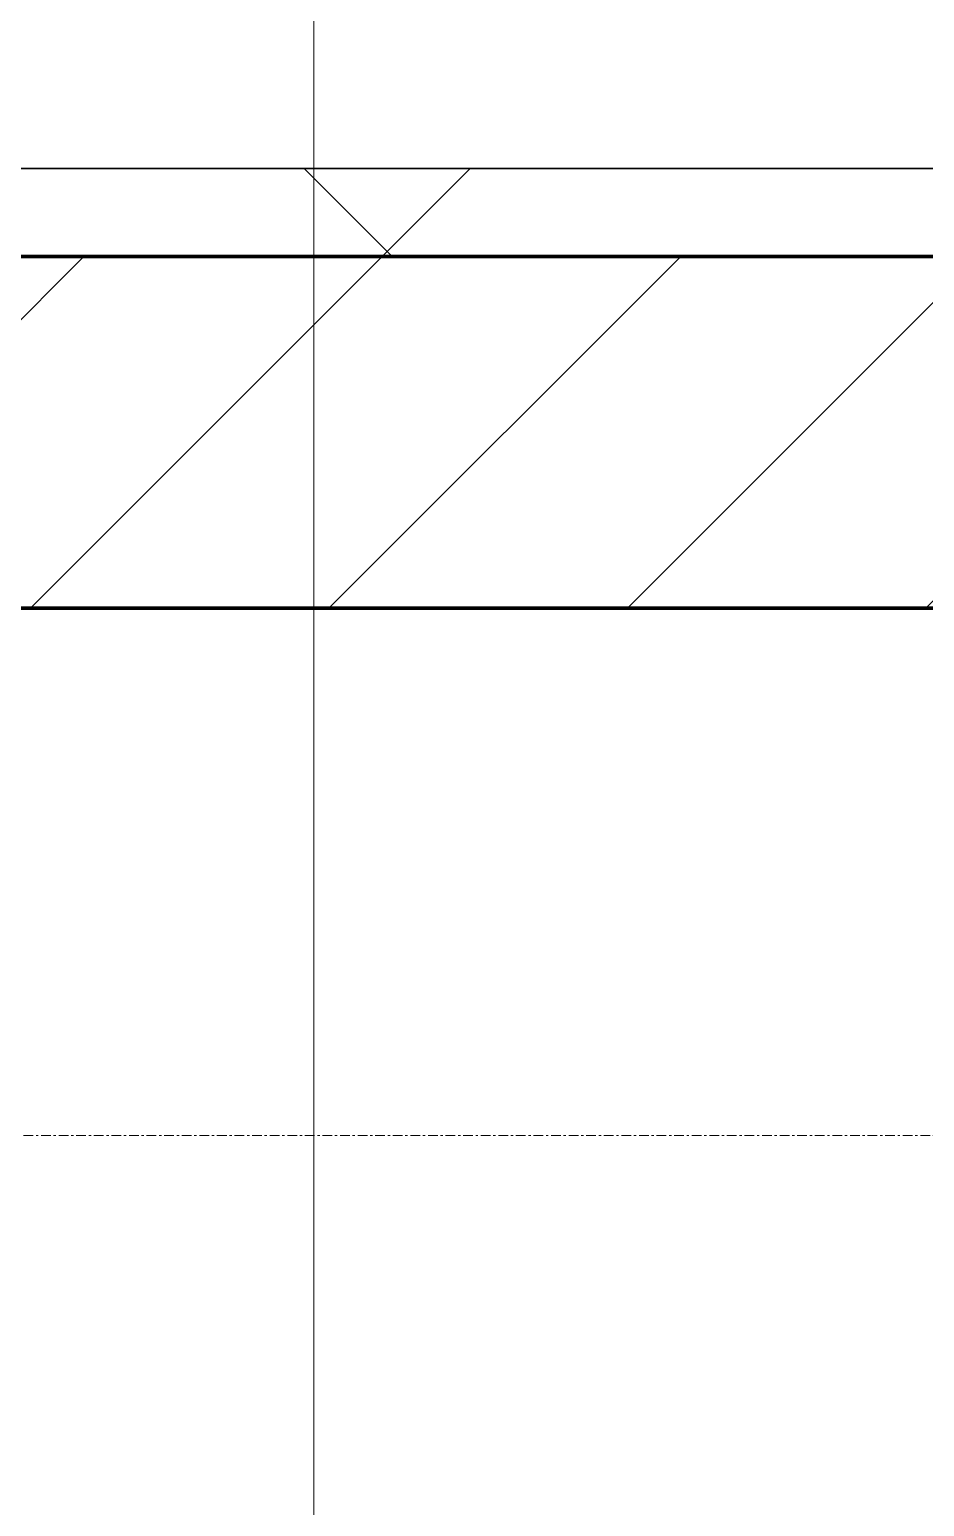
# Model space of a CAD drawing. Header units: millimetres. Extents: x -794334 to -714814, y -17806 to 22403.
# Drawn here: x -788062 to -787553, y -4532 to -3692 of the extents above; entities that cross this region are included whole.
import ezdxf
from ezdxf.xclip import XClip

# ---------------------------------------------------------------- set-up
doc = ezdxf.new("R2010")
doc.units = ezdxf.units.MM
doc.header["$XCLIPFRAME"] = 0
doc.linetypes.add('DPA_Grid _ Level 100', pattern=[10, 5.5, -1.6, 1.3, -1.6])
for name, color, linetype, lineweight in [('A-GLAZ-CURT', 2, 'Continuous', 9), ('A-WALL', 5, 'Continuous', 35), ('A-WALL-FNSH', 2, 'Continuous', 35), ('A-WALL-PATT', 1, 'Continuous', 35), ('G-ANNO-TEXT', 3, 'Continuous', 9), ('S-GRID', 251, 'Continuous', 9), ('WALL-E', 2, 'Continuous', 35)]:
    doc.layers.add(name, color=color, linetype=linetype, lineweight=lineweight)
doc.layers.add('A11_ALU.SOLID SHEET', color=2, linetype='Continuous')

# ---------------------------------------------------------------- blocks, each defined once
blk = doc.blocks.new('*U804')
at = {"layer": 'S-GRID', "linetype": 'DPA_Grid _ Level 100'}
blk.add_line((57942.91, -7900), (-14128.88, -7900), dxfattribs=at)
blk = doc.blocks.new('PPLS-PP19_Custom Tile Pattern - Custom Tile Pattern-V42-4252-01 ENLARGED CONCOURSE LEVEL - REFLECTED CEILING PLAN - SHEET 3')
at = {"layer": 'A-GLAZ-CURT'}
for p, q in [((-300, 0), (300, 0)), ((300, 0), (-300, 0)), ((195.99, 0), (213.31, 0)), ((213.31, 0), (195.99, 0)), ((230.06, 0), (300, 0)), ((-300, -50), (300, -50)), ((300, -50), (-300, -50))]:
    blk.add_line(p, q, dxfattribs=at)
at = {"layer": 'A-GLAZ-CURT', "flags": 128}
for points in [[(-300, 0), (-291.56, 0), (-283.3, 0), (-275.2, 0), (-267.26, 0), (-259.45, 0), (-251.77, 0), (-244.2, 0), (-236.74, 0), (-229.36, 0), (-222.06, 0), (-214.83, 0), (-207.71, 0), (-200.76, 0), (-194.02, 0), (-187.54, 0), (-181.38, 0), (-175.58, 0), (-170.25, 0), (-165.64, 0), (-162.01, 0), (-160.1, 0)], [(-160.27, 0), (-164.95, 0), (-169.65, 0), (-174.47, 0), (-179.49, 0), (-184.81, 0), (-190.44, 0), (-196.37, 0), (-202.58, 0), (-209.04, 0), (-215.73, 0), (-222.63, 0), (-229.72, 0), (-236.97, 0), (-244.39, 0), (-251.96, 0), (-259.67, 0), (-267.51, 0), (-275.48, 0), (-283.55, 0), (-291.73, 0), (-300, 0)], [(-125.17, 0), (-128.55, 0), (-134.16, 0), (-140.03, 0), (-145.5, 0), (-150.63, 0), (-155.53, 0), (-160.15, 0)], [(-159.53, 0), (-157.46, 0), (-154.52, 0), (-149.42, 0), (-141.84, 0), (-132.81, 0), (-126.08, 0)]]:
    blk.add_lwpolyline(points, dxfattribs=at)
at = {"layer": 'A-GLAZ-CURT'}
for points, knots in [([(-300, 0), (-284.65, 0), (-236.57, 0), (-174.61, 0), (-129.95, 0), (-110.93, 0), (-99.91, 0), (-92.41, 0)], [-5323.127839, -5323.127839, -5323.127839, -5323.127839, -4502.809032, -2700.551212, -1002.059161, -460.363443, -18.324616, -18.324616, -18.324616, -18.324616]), ([(-160.15, 0), (-176.67, 0), (-214.02, 0), (-262.56, 0), (-294.48, 0), (-300, 0)], [-16436.468496, -16436.468496, -16436.468496, -16436.468496, -15131.813646, -13729.592194, -13439.944408, -13439.944408, -13439.944408, -13439.944408]), ([(-160.07, 0), (-160.13, 0), (-163.73, 0), (-174.02, 0), (-185.59, 0), (-209.77, 0), (-232.01, 0), (-255.22, 0), (-262.59, 0), (-264.9, 0), (-265.4, 0)], [-2240.906511, -2240.906511, -2240.906511, -2240.906511, -2237.412286, -2029.680487, -1755.085331, -1400.429864, -858.079193, -543.655514, -208.940337, 0, 0, 0, 0]), ([(-258.6, 0), (-257.91, 0), (-254.26, 0), (-241.25, 0), (-225.99, 0), (-213.1, 0), (-200.2, 0), (-185.8, 0), (-173.07, 0), (-162.54, 0), (-160.82, 0)], [-5722.54675, -5722.54675, -5722.54675, -5722.54675, -5657.471696, -5413.335975, -5017.494783, -4832.723979, -4666.091899, -4349.945572, -4000.813434, -3917.448111, -3917.448111, -3917.448111, -3917.448111]), ([(-133.82, 0), (-135.51, 0), (-137.8, 0), (-149.31, 0), (-162.01, 0), (-177.91, 0), (-199.46, 0), (-216.65, 0), (-231.26, 0), (-233.46, 0), (-234, 0)], [-2731.647847, -2731.647847, -2731.647847, -2731.647847, -2418.507304, -2308.929706, -2113.765672, -1763.376603, -1422.553702, -978.033455, -846.069444, -682.911962, -682.911962, -682.911962, -682.911962]), ([(-223.63, 0), (-219.39, 0), (-206.17, 0), (-188.58, 0), (-169.02, 0), (-152.12, 0), (-136.84, 0), (-127.33, 0), (-124.19, 0), (-123.43, 0), (-123.28, 0)], [-5463.295695, -5463.295695, -5463.295695, -5463.295695, -5161.076232, -4739.070012, -4465.409639, -4149.119819, -3839.893365, -3647.167523, -3488.92562, -3439.852845, -3439.852845, -3439.852845, -3439.852845]), ([(-92.27, 0), (-104.3, 0), (-125.81, 0), (-151.15, 0), (-159.92, 0)], [-18545.653074, -18545.653074, -18545.653074, -18545.653074, -17136.203329, -16442.455551, -16442.455551, -16442.455551, -16442.455551]), ([(-137.88, 0), (-140.56, 0), (-147.66, 0), (-147.69, 0), (-155.64, 0), (-159.21, 0)], [-3187.727384, -3187.727384, -3187.727384, -3187.727384, -2919.378265, -2477.344047, -2257.973564, -2257.973564, -2257.973564, -2257.973564]), ([(-152.35, 0), (-151.03, 0), (-147.71, 0), (-143.57, 0), (-138.62, 0)], [-3494.978217, -3494.978217, -3494.978217, -3494.978217, -3371.022232, -3227.460399, -3227.460399, -3227.460399, -3227.460399]), ([(-118.78, 0), (-121.86, 0), (-126.28, 0), (-136.96, 0), (-147.46, 0), (-150.03, 0), (-150.57, 0)], [-5938.474035, -5938.474035, -5938.474035, -5938.474035, -5700.061948, -5508.838257, -5298.784692, -5196.16478, -5196.16478, -5196.16478, -5196.16478]), ([(-150.34, 0), (-150.07, 0), (-147.75, 0), (-142.6, 0), (-127.26, 0), (-108.87, 0), (-98.24, 0), (-92.29, 0)], [-4948.728362, -4948.728362, -4948.728362, -4948.728362, -4883.323924, -4440.880425, -4054.690705, -3793.097032, -3484.28271, -3484.28271, -3484.28271, -3484.28271]), ([(-26.75, 0), (-27.82, 0), (-36.18, 0), (-53.55, 0), (-78.2, 0), (-110.94, 0), (-130.52, 0), (-147.74, 0), (-149.07, 0)], [-8718.362214, -8718.362214, -8718.362214, -8718.362214, -8532.293389, -8073.216054, -7508.296369, -7004.680444, -6449.282163, -6277.220794, -6277.220794, -6277.220794, -6277.220794]), ([(-148.23, 0), (-146.94, 0), (-140.15, 0), (-137.28, 0), (-133.93, 0), (-128.78, 0), (-126.5, 0)], [-6162.058746, -6162.058746, -6162.058746, -6162.058746, -6017.569127, -5560.701257, -5364.112219, -5231.017328, -5231.017328, -5231.017328, -5231.017328]), ([(-93.38, 0), (-96.3, 0), (-106.89, 0), (-122.65, 0), (-139.03, 0), (-146.11, 0), (-146.95, 0)], [-1541.25565, -1541.25565, -1541.25565, -1541.25565, -1374.161226, -945.742622, -741.901385, -489.130243, -489.130243, -489.130243, -489.130243]), ([(-146.69, 0), (-146.59, 0), (-145.49, 0), (-135.69, 0), (-128.29, 0), (-125.15, 0)], [-420.34245, -420.34245, -420.34245, -420.34245, -406.956646, -290.263673, 0, 0, 0, 0]), ([(-127.41, 0), (-131.63, 0), (-133.16, 0), (-134.09, 0), (-134.15, 0)], [-8540.990293, -8540.990293, -8540.990293, -8540.990293, -8266.114998, -8246.473386, -8246.473386, -8246.473386, -8246.473386]), ([(-134.15, 0), (-133.32, 0), (-130.31, 0), (-117.33, 0), (-92.04, 0), (-74.02, 0), (-62.74, 0), (-60.36, 0), (-59.97, 0)], [-7657.439573, -7657.439573, -7657.439573, -7657.439573, -7293.749979, -6839.55839, -6236.997189, -5713.340575, -5140.470607, -5006.787413, -5006.787413, -5006.787413, -5006.787413]), ([(-120.13, 0), (-120.14, 0), (-120.24, 0), (-121.3, 0), (-129.25, 0), (-133.82, 0)], [-2933.992132, -2933.992132, -2933.992132, -2933.992132, -2920.575025, -2840.280255, -2731.647847, -2731.647847, -2731.647847, -2731.647847]), ([(-113.43, 0), (-113.44, 0), (-113.96, 0), (-119.73, 0), (-125.43, 0), (-127.03, 0), (-127.41, 0)], [-328.499627, -328.499627, -328.499627, -328.499627, -282.672656, -98.539552, -24.539552, 0, 0, 0, 0]), ([(-126.5, 0), (-122.44, 0), (-110.22, 0), (-99.05, 0), (-92.27, 0)], [-5231.017328, -5231.017328, -5231.017328, -5231.017328, -4994.692869, -4618.136396, -4618.136396, -4618.136396, -4618.136396]), ([(-125.15, 0), (-124.93, 0), (-121.96, 0), (-113.01, 0), (-101.47, 0), (-95.31, 0), (-92.28, 0)], [-3362.7396, -3362.7396, -3362.7396, -3362.7396, -3342.215224, -3074.362186, -2902.289527, -2739.446543, -2739.446543, -2739.446543, -2739.446543]), ([(-122.08, 0), (-122.01, 0), (-121.69, 0), (-121.2, 0), (-120.88, 0)], [-3136.336417, -3136.336417, -3136.336417, -3136.336417, -3110.304437, -3035.164275, -3035.164275, -3035.164275, -3035.164275]), ([(-92.27, 0), (-97.22, 0), (-104.45, 0), (-114.02, 0), (-117.28, 0), (-118.78, 0)], [-487.950732, -487.950732, -487.950732, -487.950732, -229.489605, -116.330425, 0, 0, 0, 0]), ([(-117.74, 0), (-117.19, 0), (-114.78, 0), (-113.43, 0), (-113.43, 0)], [-821.249067, -821.249067, -821.249067, -821.249067, -394.672656, -330.879064, -330.879064, -330.879064, -330.879064]), ([(-92.29, 0), (-98.51, 0), (-109.36, 0), (-116.56, 0), (-117.56, 0)], [-1957.546868, -1957.546868, -1957.546868, -1957.546868, -1433.981041, -985.49888, -985.49888, -985.49888, -985.49888]), ([(-115.82, 0), (-114.96, 0), (-110.41, 0), (-96.78, 0), (-71.33, 0), (-42.53, 0), (-12.78, 0), (4.23, 0), (9.64, 0), (10.14, 0), (10.18, 0)], [-5724.064692, -5724.064692, -5724.064692, -5724.064692, -5430.283136, -5103.229623, -4799.173296, -4065.652676, -3589.737505, -3285.047089, -3066.359526, -3044.715262, -3044.715262, -3044.715262, -3044.715262]), ([(-92.84, 0), (-94.03, 0), (-100.65, 0), (-112.01, 0), (-114.94, 0), (-115.63, 0)], [-852.520273, -852.520273, -852.520273, -852.520273, -789.402658, -501.969187, -243.577221, -243.577221, -243.577221, -243.577221]), ([(-24.41, 0), (-25.06, 0), (-30.38, 0), (-40, 0), (-56.24, 0), (-74.18, 0), (-85.73, 0), (-92.28, 0)], [-2171.161849, -2171.161849, -2171.161849, -2171.161849, -2125.455881, -1792.521578, -1466.981642, -1208.454564, -862.375645, -862.375645, -862.375645, -862.375645]), ([(-36.33, 0), (-36.43, 0), (-37.27, 0), (-45.02, 0), (-46.13, 0), (-60.59, 0), (-76.57, 0), (-87.19, 0), (-91.88, 0)], [-1855.773136, -1855.773136, -1855.773136, -1855.773136, -1810.870157, -1672.078046, -1405.135169, -1060.00838, -740.068933, -494.872836, -494.872836, -494.872836, -494.872836]), ([(-91.87, 0), (-89.51, 0), (-81.79, 0), (-71.67, 0), (-65.93, 0), (-65.07, 0)], [-2732.225925, -2732.225925, -2732.225925, -2732.225925, -2605.247022, -2322.099534, -2241.8264, -2241.8264, -2241.8264, -2241.8264]), ([(-36.62, 0), (-36.62, 0), (-40.35, 0), (-44.32, 0), (-58.97, 0), (-78.5, 0), (-89.16, 0), (-91.81, 0)], [-4069.478503, -4069.478503, -4069.478503, -4069.478503, -3858.647035, -3538.256648, -2842.901703, -2193.204658, -1970.99776, -1970.99776, -1970.99776, -1970.99776]), ([(-91.74, 0), (-90.56, 0), (-79.8, 0), (-63.44, 0), (-54.4, 0), (-48.53, 0), (-30.79, 0), (-18.03, 0), (8.61, 0), (15.02, 0), (22.91, 0), (31, 0), (39.04, 0), (51.19, 0), (58.74, 0), (61.34, 0), (61.45, 0)], [-4608.27717, -4608.27717, -4608.27717, -4608.27717, -4542.524482, -4008.285538, -3689.699207, -3546.54457, -3315.260113, -2864.387349, -2439.246196, -2084.094819, -1956.422387, -1818.904206, -1645.594513, -1443.202566, -1228.752106, -1120.932285, -1120.932285, -1120.932285, -1120.932285]), ([(-72.93, 0), (-75.51, 0), (-81.52, 0), (-88.5, 0), (-91.56, 0)], [-19442.345229, -19442.345229, -19442.345229, -19442.345229, -18935.241197, -18573.269911, -18573.269911, -18573.269911, -18573.269911]), ([(-91.46, 0), (-90.09, 0), (-84.7, 0), (-77.43, 0), (-72.73, 0), (-72.64, 0), (-72.64, 0)], [-19832.387487, -19832.387487, -19832.387487, -19832.387487, -19753.885894, -19541.04734, -19478.625389, -19471.062469, -19471.062469, -19471.062469, -19471.062469]), ([(-91.12, 0), (-89.93, 0), (-83.7, 0), (-75.26, 0), (-68.41, 0), (-65.12, 0), (-63.63, 0)], [-3464.109854, -3464.109854, -3464.109854, -3464.109854, -3402.597032, -3144.956779, -3050.982048, -2969.237017, -2969.237017, -2969.237017, -2969.237017]), ([(-63.96, 0), (-64.13, 0), (-72.5, 0), (-80.63, 0), (-86.16, 0)], [-2171.769325, -2171.769325, -2171.769325, -2171.769325, -2007.031671, -1681.3698, -1681.3698, -1681.3698, -1681.3698]), ([(-29.03, 0), (-33.97, 0), (-43.74, 0), (-56.37, 0), (-71.66, 0), (-77.83, 0), (-82.66, 0), (-83.28, 0), (-83.28, 0)], [-2680.714891, -2680.714891, -2680.714891, -2680.714891, -2413.671296, -2161.752162, -2006.592567, -1646.621388, -1424.436217, -1393.971743, -1393.971743, -1393.971743, -1393.971743]), ([(-83.28, 0), (-83.28, 0), (-82.91, 0), (-76.14, 0), (-62.97, 0), (-48.14, 0), (-36.49, 0), (-33.57, 0), (-29.94, 0), (-28.57, 0)], [-1393.4169, -1393.4169, -1393.4169, -1393.4169, -1353.722004, -1274.333717, -1073.56893, -651.549973, -296.515819, -83.513472, 0, 0, 0, 0]), ([(-66.39, 0), (-66.39, 0), (-63.63, 0), (-53.63, 0), (-34.42, 0), (-29.82, 0), (-29.19, 0)], [-2493.31794, -2493.31794, -2493.31794, -2493.31794, -2315.303971, -1809.437387, -963.711516, -666.19313, -666.19313, -666.19313, -666.19313]), ([(-25.01, 0), (-34.4, 0), (-51.07, 0), (-65.77, 0), (-66.37, 0), (-66.38, 0)], [-3497.513932, -3497.513932, -3497.513932, -3497.513932, -2981.410125, -2542.574734, -2498.224237, -2498.224237, -2498.224237, -2498.224237]), ([(-63.63, 0), (-61.49, 0), (-57.39, 0), (-54.49, 0), (-45.2, 0), (-40.79, 0), (-40.46, 0), (-40.44, 0)], [-2969.237017, -2969.237017, -2969.237017, -2969.237017, -2851.217951, -2734.127174, -2474.780881, -2410.990208, -2350.645972, -2350.645972, -2350.645972, -2350.645972]), ([(-58.83, 0), (-58.37, 0), (-57.29, 0), (-54.23, 0), (-46.33, 0), (-42.62, 0), (-41.76, 0)], [-4859.52896, -4859.52896, -4859.52896, -4859.52896, -4680.891996, -4469.85053, -4321.566175, -4270.495146, -4270.495146, -4270.495146, -4270.495146]), ([(-51.83, 0), (-51.83, 0), (-51.78, 0), (-47.4, 0), (-46.01, 0), (-40.22, 0), (-36.78, 0)], [-632.814994, -632.814994, -632.814994, -632.814994, -627.965721, -508.377888, -260.442412, 0, 0, 0, 0]), ([(42.84, 0), (40.22, 0), (33.65, 0), (24.07, 0), (12.82, 0), (-2.9, 0), (-20.62, 0), (-32.81, 0), (-44.85, 0), (-51.43, 0), (-51.79, 0)], [-2450.661347, -2450.661347, -2450.661347, -2450.661347, -2313.748533, -2106.613311, -1925.670641, -1617.263037, -1290.787923, -1039.307308, -819.71621, -644.910881, -644.910881, -644.910881, -644.910881]), ([(-41.76, 0), (-39.9, 0), (-37.72, 0), (-36.92, 0), (-36.77, 0)], [-4270.495146, -4270.495146, -4270.495146, -4270.495146, -4161.040818, -4106.245333, -4106.245333, -4106.245333, -4106.245333]), ([(-36.29, 0), (-36.29, 0), (-34.66, 0), (-28.88, 0), (-26.95, 0), (-26.54, 0)], [-9150.272121, -9150.272121, -9150.272121, -9150.272121, -9057.163041, -8919.836787, -8834.607043, -8834.607043, -8834.607043, -8834.607043]), ([(-33.34, 0), (-33.34, 0), (-32.93, 0), (-31.16, 0), (-30.52, 0)], [-2415.024266, -2415.024266, -2415.024266, -2415.024266, -2357.633367, -2323.618664, -2323.618664, -2323.618664, -2323.618664]), ([(70.61, 0), (66.16, 0), (55.8, 0), (39.61, 0), (24.74, 0), (2.64, 0), (-17.84, 0), (-30.57, 0), (-31.82, 0), (-32, 0)], [-4647.237329, -4647.237329, -4647.237329, -4647.237329, -4326.416877, -4098.545751, -3766.694881, -3333.063701, -2994.501669, -2698.150104, -2614.070998, -2614.070998, -2614.070998, -2614.070998]), ([(-30.76, 0), (-30.73, 0), (-29.99, 0), (-23.47, 0), (-15.75, 0), (-15.19, 0)], [-54176.191683, -54176.191683, -54176.191683, -54176.191683, -54157.274271, -53749.15266, -53717.791567, -53717.791567, -53717.791567, -53717.791567]), ([(-13, 0), (-14.35, 0), (-17.68, 0), (-25.97, 0), (-29.52, 0), (-30.21, 0)], [-55207.591944, -55207.591944, -55207.591944, -55207.591944, -54789.006179, -54461.685999, -54290.791712, -54290.791712, -54290.791712, -54290.791712]), ([(-28.98, 0), (-28.66, 0), (-27.39, 0), (-24.45, 0), (-22.56, 0)], [-166.548282, -166.548282, -166.548282, -166.548282, -102.06493, 0, 0, 0, 0]), ([(-28.57, 0), (-26.93, 0), (-20.29, 0), (-11.45, 0), (2.08, 0), (13.15, 0), (21.24, 0), (24.62, 0), (24.72, 0), (24.72, 0)], [-5361.429781, -5361.429781, -5361.429781, -5361.429781, -5261.36855, -5050.479954, -4785.90057, -4596.498881, -4445.288762, -4384.376941, -4376.041937, -4376.041937, -4376.041937, -4376.041937]), ([(-24.42, 0), (-23.62, 0), (-14.39, 0), (7.28, 0), (30.51, 0), (43.48, 0)], [-5912.609381, -5912.609381, -5912.609381, -5912.609381, -5862.463379, -5340.621928, -4662.844388, -4662.844388, -4662.844388, -4662.844388]), ([(31.18, 0), (25.97, 0), (11.99, 0), (-6.86, 0), (-20.09, 0), (-24.41, 0)], [-4496.803627, -4496.803627, -4496.803627, -4496.803627, -4222.080604, -3745.412743, -3508.652847, -3508.652847, -3508.652847, -3508.652847]), ([(-24.41, 0), (-23.37, 0), (-15.32, 0), (5.99, 0), (22.06, 0), (36.18, 0), (40.64, 0), (42.94, 0)], [-2205.759704, -2205.759704, -2205.759704, -2205.759704, -2142.497158, -1716.209403, -1206.526904, -1089.329421, -968.174444, -968.174444, -968.174444, -968.174444]), ([(30.82, 0), (29.27, 0), (20.14, 0), (3.54, 0), (-12.61, 0), (-23.37, 0), (-23.57, 0)], [-10462.034656, -10462.034656, -10462.034656, -10462.034656, -10363.088938, -9884.23066, -9424.652049, -9415.831191, -9415.831191, -9415.831191, -9415.831191]), ([(8.33, 0), (8.19, 0), (7.18, 0), (0.32, 0), (-12.23, 0), (-21.32, 0), (-23.56, 0)], [-3574.286521, -3574.286521, -3574.286521, -3574.286521, -3526.962355, -3285.499107, -2903.012179, -2780.000627, -2780.000627, -2780.000627, -2780.000627]), ([(9.32, 0), (9.08, 0), (7.65, 0), (2.57, 0), (-10.92, 0), (-18.86, 0), (-23.51, 0)], [-2922.926651, -2922.926651, -2922.926651, -2922.926651, -2882.788014, -2720.818881, -2518.50168, -2192.194988, -2192.194988, -2192.194988, -2192.194988]), ([(-22.56, 0), (-20.27, 0), (-17.03, 0), (-11.36, 0), (-7.66, 0), (-6.6, 0), (-6.44, 0)], [-56468.192263, -56468.192263, -56468.192263, -56468.192263, -56344.022017, -56303.229861, -56166.290093, -56124.392176, -56124.392176, -56124.392176, -56124.392176]), ([(-15.19, 0), (-13.07, 0), (7.48, 0), (42.82, 0), (79.54, 0), (102.59, 0), (111.35, 0)], [-461.142613, -461.142613, -461.142613, -461.142613, -429.606584, -390.253598, -346.313304, -319.00357, -319.00357, -319.00357, -319.00357]), ([(-6.54, 0), (-6.73, 0), (-7.2, 0), (-7.6, 0), (-7.79, 0)], [-56009.792147, -56009.792147, -56009.792147, -56009.792147, -55949.290093, -55895.192118, -55895.192118, -55895.192118, -55895.192118]), ([(-2.63, 0), (-2.47, 0), (-1.22, 0), (4.92, 0), (15.97, 0), (22.54, 0), (24.49, 0)], [-226.825321, -226.825321, -226.825321, -226.825321, -220.269177, -206.416616, -198.214427, -187.717507, -187.717507, -187.717507, -187.717507]), ([(103.09, 0), (101.08, 0), (86.31, 0), (63.34, 0), (35.84, 0), (12, 0), (3.08, 0), (-1.67, 0), (-2.25, 0)], [-375.435014, -375.435014, -375.435014, -375.435014, -369.147452, -330.153101, -307.516438, -285.83788, -246.234814, -234.646884, -234.646884, -234.646884, -234.646884]), ([(24.69, 0), (24.54, 0), (20.99, 0), (15.48, 0), (10.8, 0), (9.63, 0)], [-4368.572414, -4368.572414, -4368.572414, -4368.572414, -4306.476363, -4080.000647, -3772.857994, -3772.857994, -3772.857994, -3772.857994]), ([(18.16, 0), (19.15, 0), (24.25, 0), (25.66, 0), (26.12, 0)], [-5700.113719, -5700.113719, -5700.113719, -5700.113719, -5554.232259, -5302.431367, -5302.431367, -5302.431367, -5302.431367]), ([(43.44, 0), (42.84, 0), (38.82, 0), (29.53, 0), (20.67, 0), (18.85, 0), (18.16, 0)], [-6347.322254, -6347.322254, -6347.322254, -6347.322254, -6314.283804, -6135.05769, -5972.647715, -5832.674503, -5832.674503, -5832.674503, -5832.674503]), ([(27.44, 0), (27.9, 0), (29.54, 0), (38.07, 0), (53.39, 0), (71.67, 0), (84.83, 0), (86.01, 0), (92.51, 0), (94.33, 0)], [-5037.309798, -5037.309798, -5037.309798, -5037.309798, -4887.603822, -4705.298446, -4353.683244, -3960.84581, -3759.045785, -3336.541051, -2783.776468, -2783.776468, -2783.776468, -2783.776468]), ([(27.89, 0), (29.09, 0), (32.62, 0), (39.15, 0), (42.71, 0)], [-147.777612, -147.777612, -147.777612, -147.777612, -135.792042, -123.813675, -123.813675, -123.813675, -123.813675]), ([(53.18, 0), (53.06, 0), (52.22, 0), (44.99, 0), (36.46, 0), (30.82, 0)], [-622.740158, -622.740158, -622.740158, -622.740158, -566.066452, -360.610861, 0, 0, 0, 0]), ([(136.44, 0), (121.66, 0), (86.93, 0), (51.16, 0), (31.18, 0)], [-106.750556, -106.750556, -106.750556, -106.750556, -59.610984, 0, 0, 0, 0]), ([(43.24, 0), (42.39, 0), (39.73, 0), (36.02, 0), (35.54, 0), (35.54, 0)], [-329.358298, -329.358298, -329.358298, -329.358298, -326.15566, -319.318397, -317.489778, -317.489778, -317.489778, -317.489778]), ([(111.35, 0), (109.29, 0), (96.27, 0), (76.86, 0), (57.82, 0), (47.75, 0), (44.62, 0), (43.45, 0)], [-410.461894, -410.461894, -410.461894, -410.461894, -401.860199, -357.622665, -341.267687, -334.000314, -329.625302, -329.625302, -329.625302, -329.625302]), ([(43.46, 0), (44.81, 0), (52.56, 0), (71.92, 0), (95.55, 0), (108.11, 0), (111.34, 0)], [-122.979199, -122.979199, -122.979199, -122.979199, -118.513713, -97.899267, -63.759246, -52.993841, -52.993841, -52.993841, -52.993841]), ([(43.47, 0), (44.57, 0), (48.52, 0), (57.76, 0), (64.47, 0), (72.74, 0), (75.22, 0), (76.03, 0), (76.21, 0)], [-958.956917, -958.956917, -958.956917, -958.956917, -901.315459, -753.071572, -495.328968, -421.953223, -334.951786, -290.452333, -290.452333, -290.452333, -290.452333]), ([(110.97, 0), (108.77, 0), (103.7, 0), (92.38, 0), (85.59, 0), (74.4, 0), (62.26, 0), (52.43, 0), (47.11, 0), (43.48, 0)], [-7977.04013, -7977.04013, -7977.04013, -7977.04013, -7723.759874, -7531.75727, -7135.649961, -6924.452779, -6738.82075, -6548.303034, -6348.144107, -6348.144107, -6348.144107, -6348.144107]), ([(76.63, 0), (74.8, 0), (67.65, 0), (56.19, 0), (46.79, 0), (43.48, 0)], [-3095.572228, -3095.572228, -3095.572228, -3095.572228, -2950.589685, -2634.532728, -2461.666002, -2461.666002, -2461.666002, -2461.666002]), ([(43.53, 0), (43.8, 0), (50.77, 0), (64.79, 0), (89.22, 0), (104.92, 0), (110.97, 0)], [-306.660976, -306.660976, -306.660976, -306.660976, -305.899624, -287.17622, -249.500363, -218.659988, -218.659988, -218.659988, -218.659988]), ([(44.6, 0), (45.94, 0), (56.42, 0), (70.92, 0), (82.12, 0), (83.66, 0)], [-4643.358341, -4643.358341, -4643.358341, -4643.358341, -4573.028122, -4094.177415, -3869.465285, -3869.465285, -3869.465285, -3869.465285]), ([(61.47, 0), (61.47, 0), (61.21, 0), (54.61, 0), (53.71, 0), (53.56, 0)], [-1113.311073, -1113.311073, -1113.311073, -1113.311073, -1096.402191, -891.204116, -747.28819, -747.28819, -747.28819, -747.28819]), ([(76.22, 0), (75.58, 0), (73.64, 0), (71.05, 0), (70.61, 0)], [-193.634889, -193.634889, -193.634889, -193.634889, -31.537676, 0, 0, 0, 0]), ([(94.4, 0), (94.4, 0), (94.64, 0), (99.11, 0), (105.82, 0), (110.28, 0), (111.36, 0)], [-2348.345796, -2348.345796, -2348.345796, -2348.345796, -2310.419338, -2233.599744, -2052.234781, -1992.182139, -1992.182139, -1992.182139, -1992.182139]), ([(111.44, 0), (110.66, 0), (109.03, 0), (105.66, 0), (105.23, 0), (105.23, 0)], [-9084.774458, -9084.774458, -9084.774458, -9084.774458, -9012.77275, -8966.157302, -8929.495943, -8929.495943, -8929.495943, -8929.495943]), ([(105.26, 0), (105.52, 0), (108.26, 0), (110.05, 0), (110.63, 0)], [-8920.561005, -8920.561005, -8920.561005, -8920.561005, -8814.835624, -8749.011755, -8749.011755, -8749.011755, -8749.011755]), ([(111.35, 0), (120.22, 0), (129.27, 0), (138.28, 0), (138.53, 0)], [-319.001686, -319.001686, -319.001686, -319.001686, -291.370682, -290.5735, -290.5735, -290.5735, -290.5735]), ([(111.37, 0), (115.89, 0), (127.04, 0), (132.42, 0), (134.6, 0)], [-217.986796, -217.986796, -217.986796, -217.986796, -194.761443, -152.241002, -152.241002, -152.241002, -152.241002]), ([(129.02, 0), (129.02, 0), (124.41, 0), (122.35, 0), (117.07, 0), (113.26, 0), (111.37, 0)], [-35.386604, -35.386604, -35.386604, -35.386604, -31.430235, -22.807238, -15.488593, -9.003899, -9.003899, -9.003899, -9.003899]), ([(114.39, 0), (114.2, 0), (113.43, 0), (112.32, 0), (111.39, 0)], [-8148.58938, -8148.58938, -8148.58938, -8148.58938, -8105.191388, -7993.429907, -7993.429907, -7993.429907, -7993.429907]), ([(168.37, 0), (167.68, 0), (162.47, 0), (147.97, 0), (122.96, 0), (111.41, 0)], [-543.375029, -543.375029, -543.375029, -543.375029, -530.793311, -458.593899, -410.537058, -410.537058, -410.537058, -410.537058]), ([(111.57, 0), (114.19, 0), (122.07, 0), (139.94, 0), (163.31, 0), (185.23, 0), (193.62, 0), (194.69, 0), (194.79, 0)], [-1988.411763, -1988.411763, -1988.411763, -1988.411763, -1843.028543, -1530.39897, -1095.004608, -529.74427, -295.064701, -265.121568, -265.121568, -265.121568, -265.121568]), ([(157.9, 0), (156.77, 0), (151.67, 0), (143.29, 0), (134.04, 0), (126.24, 0), (118.6, 0), (114.86, 0), (112.97, 0), (111.67, 0)], [-10292.955006, -10292.955006, -10292.955006, -10292.955006, -10098.273015, -9847.788484, -9677.714971, -9567.007022, -9453.21225, -9220.200448, -9092.110255, -9092.110255, -9092.110255, -9092.110255]), ([(112.31, 0), (116.23, 0), (121.57, 0), (128.63, 0), (128.95, 0)], [-51.921864, -51.921864, -51.921864, -51.921864, -39.050993, -35.895543, -35.895543, -35.895543, -35.895543]), ([(128.58, 0), (128.8, 0), (130.16, 0), (139.26, 0), (152.67, 0), (161.24, 0), (162.19, 0), (162.75, 0)], [-633.326174, -633.326174, -633.326174, -633.326174, -627.736123, -618.981161, -602.094757, -592.980799, -581.414464, -581.414464, -581.414464, -581.414464]), ([(137.1, 0), (136, 0), (133.64, 0), (129.87, 0), (129.11, 0)], [-670.405967, -670.405967, -670.405967, -670.405967, -651.020627, -640.742133, -640.742133, -640.742133, -640.742133]), ([(193.8, 0), (193.33, 0), (190.11, 0), (183.13, 0), (171, 0), (161.95, 0), (161.28, 0), (158.35, 0), (157.85, 0), (157.77, 0)], [-11665.349007, -11665.349007, -11665.349007, -11665.349007, -11565.880756, -11105.624034, -10839.086983, -10768.332124, -10666.779182, -10580.760289, -10550.278881, -10550.278881, -10550.278881, -10550.278881]), ([(246.22, 0), (231.92, 0), (203.65, 0), (177.41, 0), (159.34, 0), (158.33, 0), (158.3, 0)], [-231.286404, -231.286404, -231.286404, -231.286404, -187.987675, -143.776725, -129.632772, -123.352749, -123.352749, -123.352749, -123.352749]), ([(159.07, 0), (159.13, 0), (160.84, 0), (165.21, 0), (174.15, 0), (185.98, 0), (208.82, 0), (219.42, 0), (230.06, 0)], [-115.643202, -115.643202, -115.643202, -115.643202, -114.681583, -87.660824, -65.295536, -41.623857, -24.459831, 0, 0, 0, 0]), ([(162.75, 0), (165.4, 0), (170.91, 0), (172.61, 0), (172.61, 0)], [-111.264224, -111.264224, -111.264224, -111.264224, -56.742688, -19.085662, -19.085662, -19.085662, -19.085662]), ([(247.1, 0), (246.76, 0), (245.04, 0), (238.34, 0), (226.56, 0), (221.1, 0), (200.27, 0), (182.99, 0), (174.27, 0), (169.67, 0), (168.99, 0)], [-9649.085549, -9649.085549, -9649.085549, -9649.085549, -9581.591397, -9406.094246, -9221.510254, -9016.44624, -8717.832359, -8253.978395, -8152.463617, -8069.855175, -8069.855175, -8069.855175, -8069.855175]), ([(215.22, 0), (214.62, 0), (210.55, 0), (203.98, 0), (187.54, 0), (175.3, 0), (169.49, 0)], [-203.825446, -203.825446, -203.825446, -203.825446, -198.527383, -184.406837, -162.427601, -142.916156, -142.916156, -142.916156, -142.916156]), ([(171.51, 0), (176.48, 0), (193.23, 0), (201.73, 0), (208.81, 0), (213.9, 0), (241.96, 0), (266.73, 0), (281.71, 0), (291.71, 0), (296.52, 0), (297.86, 0), (298.09, 0)], [-7971.819559, -7971.819559, -7971.819559, -7971.819559, -7784.112253, -7606.717214, -7289.299508, -7042.621073, -6582.165592, -6068.460911, -5766.029927, -5566.724884, -5280.360606, -5199.253518, -5199.253518, -5199.253518, -5199.253518]), ([(172.07, 0), (177.66, 0), (187.87, 0), (201.08, 0), (207.47, 0), (213.96, 0), (215.11, 0)], [-255.364076, -255.364076, -255.364076, -255.364076, -237.955587, -223.92608, -215.862851, -208.75215, -208.75215, -208.75215, -208.75215]), ([(247.1, 0), (239.36, 0), (227.34, 0), (219.94, 0), (219.02, 0)], [-11596.3, -11596.3, -11596.3, -11596.3, -11162.864862, -10856.732305, -10856.732305, -10856.732305, -10856.732305]), ([(219.9, 0), (220.86, 0), (227.84, 0), (242.06, 0), (246.54, 0), (246.96, 0)], [-10670.940496, -10670.940496, -10670.940496, -10670.940496, -10511.382485, -9925.173265, -9834.877357, -9834.877357, -9834.877357, -9834.877357]), ([(300, 0), (286.53, 0), (268.9, 0), (251.24, 0), (247.1, 0)], [-285.253232, -285.253232, -285.253232, -285.253232, -244.693688, -232.176682, -232.176682, -232.176682, -232.176682]), ([(300, 0), (288.22, 0), (270.39, 0), (252.76, 0), (247.29, 0)], [-12528.858583, -12528.858583, -12528.858583, -12528.858583, -11905.454923, -11599.89954, -11599.89954, -11599.89954, -11599.89954]), ([(284.76, 0), (284.76, 0), (285.09, 0), (287.47, 0), (293.59, 0), (297.76, 0), (300, 0)], [-4110.630118, -4110.630118, -4110.630118, -4110.630118, -4053.389046, -3959.664717, -3862.421465, -3746.95702, -3746.95702, -3746.95702, -3746.95702]), ([(297.38, 0), (295.84, 0), (291.62, 0), (285.38, 0), (284.87, 0)], [-4803.172655, -4803.172655, -4803.172655, -4803.172655, -4358.271401, -4143.037883, -4143.037883, -4143.037883, -4143.037883])]:
    blk.add_open_spline(points, degree=3, knots=knots, dxfattribs=at)
for points in [[(-160.1, 0), (-158.84, 0), (-157.82, 0), (-157.22, 0)], [(-86.16, 0), (-88.18, 0), (-90.21, 0), (-92.27, 0)], [(-39.84, 0), (-39.08, 0), (-38.11, 0), (-37.36, 0)], [(-36.78, 0), (-33.37, 0), (-29.49, 0), (-25.4, 0)], [(-24.43, 0), (-29.55, 0), (-34.87, 0), (-36.04, 0)], [(-30.52, 0), (-28.7, 0), (-27.06, 0), (-25.45, 0)], [(-24.39, 0), (-25.93, 0), (-27.48, 0), (-29.03, 0)], [(24.49, 0), (25.23, 0), (25.72, 0), (26.04, 0)], [(36.29, 0), (37.54, 0), (40.26, 0), (42.93, 0)], [(80.35, 0), (79.57, 0), (78.27, 0), (76.63, 0)], [(84.06, 0), (83.48, 0), (82.41, 0), (81.72, 0)], [(110.48, 0), (108.13, 0), (105.64, 0), (103.09, 0)], [(112.42, 0), (112.89, 0), (113.25, 0), (113.59, 0)], [(168.74, 0), (168.74, 0), (169.81, 0), (171.51, 0)], [(195.11, 0), (194.91, 0), (194.44, 0), (193.8, 0)]]:
    blk.add_open_spline(points, degree=3, dxfattribs=at)
blk = doc.blocks.new('PPLS-PP19_Custom Tile Pattern - Custom Tile Pattern-V43-4252-01 ENLARGED CONCOURSE LEVEL - REFLECTED CEILING PLAN - SHEET 3')
at = {"layer": 'A-GLAZ-CURT'}
for p, q in [((-300, 0), (300, 0)), ((300, 0), (-300, 0)), ((-293.07, 0), (-275.75, 0)), ((-275.75, 0), (-293.07, 0)), ((-300, -50), (300, -50)), ((300, -50), (-300, -50))]:
    blk.add_line(p, q, dxfattribs=at)
at = {"layer": 'A-GLAZ-CURT', "flags": 128}
for points in [[(-300, 0), (-291.56, 0), (-283.3, 0), (-275.2, 0), (-267.26, 0)], [(-267.51, 0), (-275.48, 0), (-283.55, 0), (-291.73, 0), (-300, 0)]]:
    blk.add_lwpolyline(points, dxfattribs=at)
at = {"layer": 'A-GLAZ-CURT'}
for points, knots in [([(-300, 0), (-284.65, 0), (-236.57, 0), (-174.61, 0), (-129.95, 0), (-110.8, 0), (-99.5, 0), (-91.46, 0)], [-5323.127839, -5323.127839, -5323.127839, -5323.127839, -4502.809032, -2700.551212, -1002.059161, -460.363443, 0, 0, 0, 0]), ([(-217.14, 0), (-237.29, 0), (-263.79, 0), (-294.48, 0), (-300, 0)], [-15066.255099, -15066.255099, -15066.255099, -15066.255099, -13729.592194, -13439.944408, -13439.944408, -13439.944408, -13439.944408])]:
    blk.add_open_spline(points, degree=3, knots=knots, dxfattribs=at)
blk = doc.blocks.new('*U1029')
at = {"layer": 'A-GLAZ-CURT'}
for name, p in [('PPLS-PP19_Custom Tile Pattern - Custom Tile Pattern-V42-4252-01 ENLARGED CONCOURSE LEVEL - REFLECTED CEILING PLAN - SHEET 3', (-8997.63, -7350)), ('PPLS-PP19_Custom Tile Pattern - Custom Tile Pattern-V43-4252-01 ENLARGED CONCOURSE LEVEL - REFLECTED CEILING PLAN - SHEET 3', (-8397.63, -7350))]:
    blk.add_blockref(name, p, dxfattribs=at)
blk = doc.blocks.new('*U1630')
blk.add_lwpolyline([(22690, -750), (19166.45, -750), (19116.45, -700), (18966.44, -550), (-101025.39, -550), (-101025.39, -6704.96), (-96300, -6704.96), (-96300, -7350), (-94497.63, -7350), (17250, -7350), (17250, -6849.96), (18300, -6849.96), (22690, -6849.96)], close=True)

msp = doc.modelspace()

# ---------------------------------------------------------------- block references
at = {"layer": 'A11_ALU.SOLID SHEET'}
ref = msp.add_blockref('*U1630', (-744681.24, 3579.02), dxfattribs=at)
XClip(ref).set_block_clipping_path([(-45802.4668593339, -9620.0029952967), (23702.8690583039, 10334.9999958097)])

# ---------------------------------------------------------------- next in the draw order: hatches: boundary and pattern name
at = {"layer": 'A-WALL-PATT', "lineweight": 9}
h = msp.add_hatch(dxfattribs=at)
h.set_pattern_fill('FP_5', color=256, style=0, pattern_type=2)
h.set_pattern_definition([(45, (0, 0), (-212.13203, 212.13203), []), (135, (0, 0), (-212.13203, -212.13203), [])])
h.paths.add_polyline_path([(-727630.24, -3820.98), (-727382.37, -3820.98), (-727382.37, -3770.98), (-790483.7, -3770.98), (-790483.7, -3820.98), (-727766, -3820.98)])
h = msp.add_hatch(dxfattribs=at)
h.set_pattern_fill('FP_2', color=256, style=0, pattern_type=2)
h.set_pattern_definition([(45, (0, 0), (-84.852814, 84.852814), [])])
h.paths.add_polyline_path([(-727382.37, -4020.98), (-727382.37, -3820.98), (-790483.7, -3820.98), (-790483.7, -4020.98), (-727494.49, -4020.98)])

# ---------------------------------------------------------------- next in the draw order: linework, layer by layer
at = {"layer": 'A-WALL', "color": 7, "lineweight": 70}
for p, q in [((-788780, -3820.98), (-787580, -3820.98)), ((-787580, -3820.98), (-788780, -3820.98)), ((-787580, -3820.98), (-785180, -3820.98)), ((-785180, -3820.98), (-787580, -3820.98)), ((-787580, -4020.98), (-788780, -4020.98)), ((-785180, -4020.98), (-787580, -4020.98))]:
    msp.add_line(p, q, dxfattribs=at)
at = {"layer": 'A-WALL-FNSH', "color": 250}
for p, q in [((-788780, -3770.98), (-787580, -3770.98)), ((-787580, -3770.98), (-785180, -3770.98))]:
    msp.add_line(p, q, dxfattribs=at)
at = {"layer": 'G-ANNO-TEXT', "color": 10}
msp.add_line((-787899.88, -1976.5), (-787899.88, -11329.33), dxfattribs=at)
at = {"layer": 'WALL-E'}
for p, q in [((-727382.37, -4020.98), (-790483.7, -4020.98)), ((-790483.7, -4020.98), (-727382.37, -4020.98))]:
    msp.add_line(p, q, dxfattribs=at)

# ---------------------------------------------------------------- next in the draw order: block references
for name in ['*U804', '*U1029']:
    msp.add_blockref(name, (-778882.37, 3579.02))

doc.saveas('drawing.dxf')
